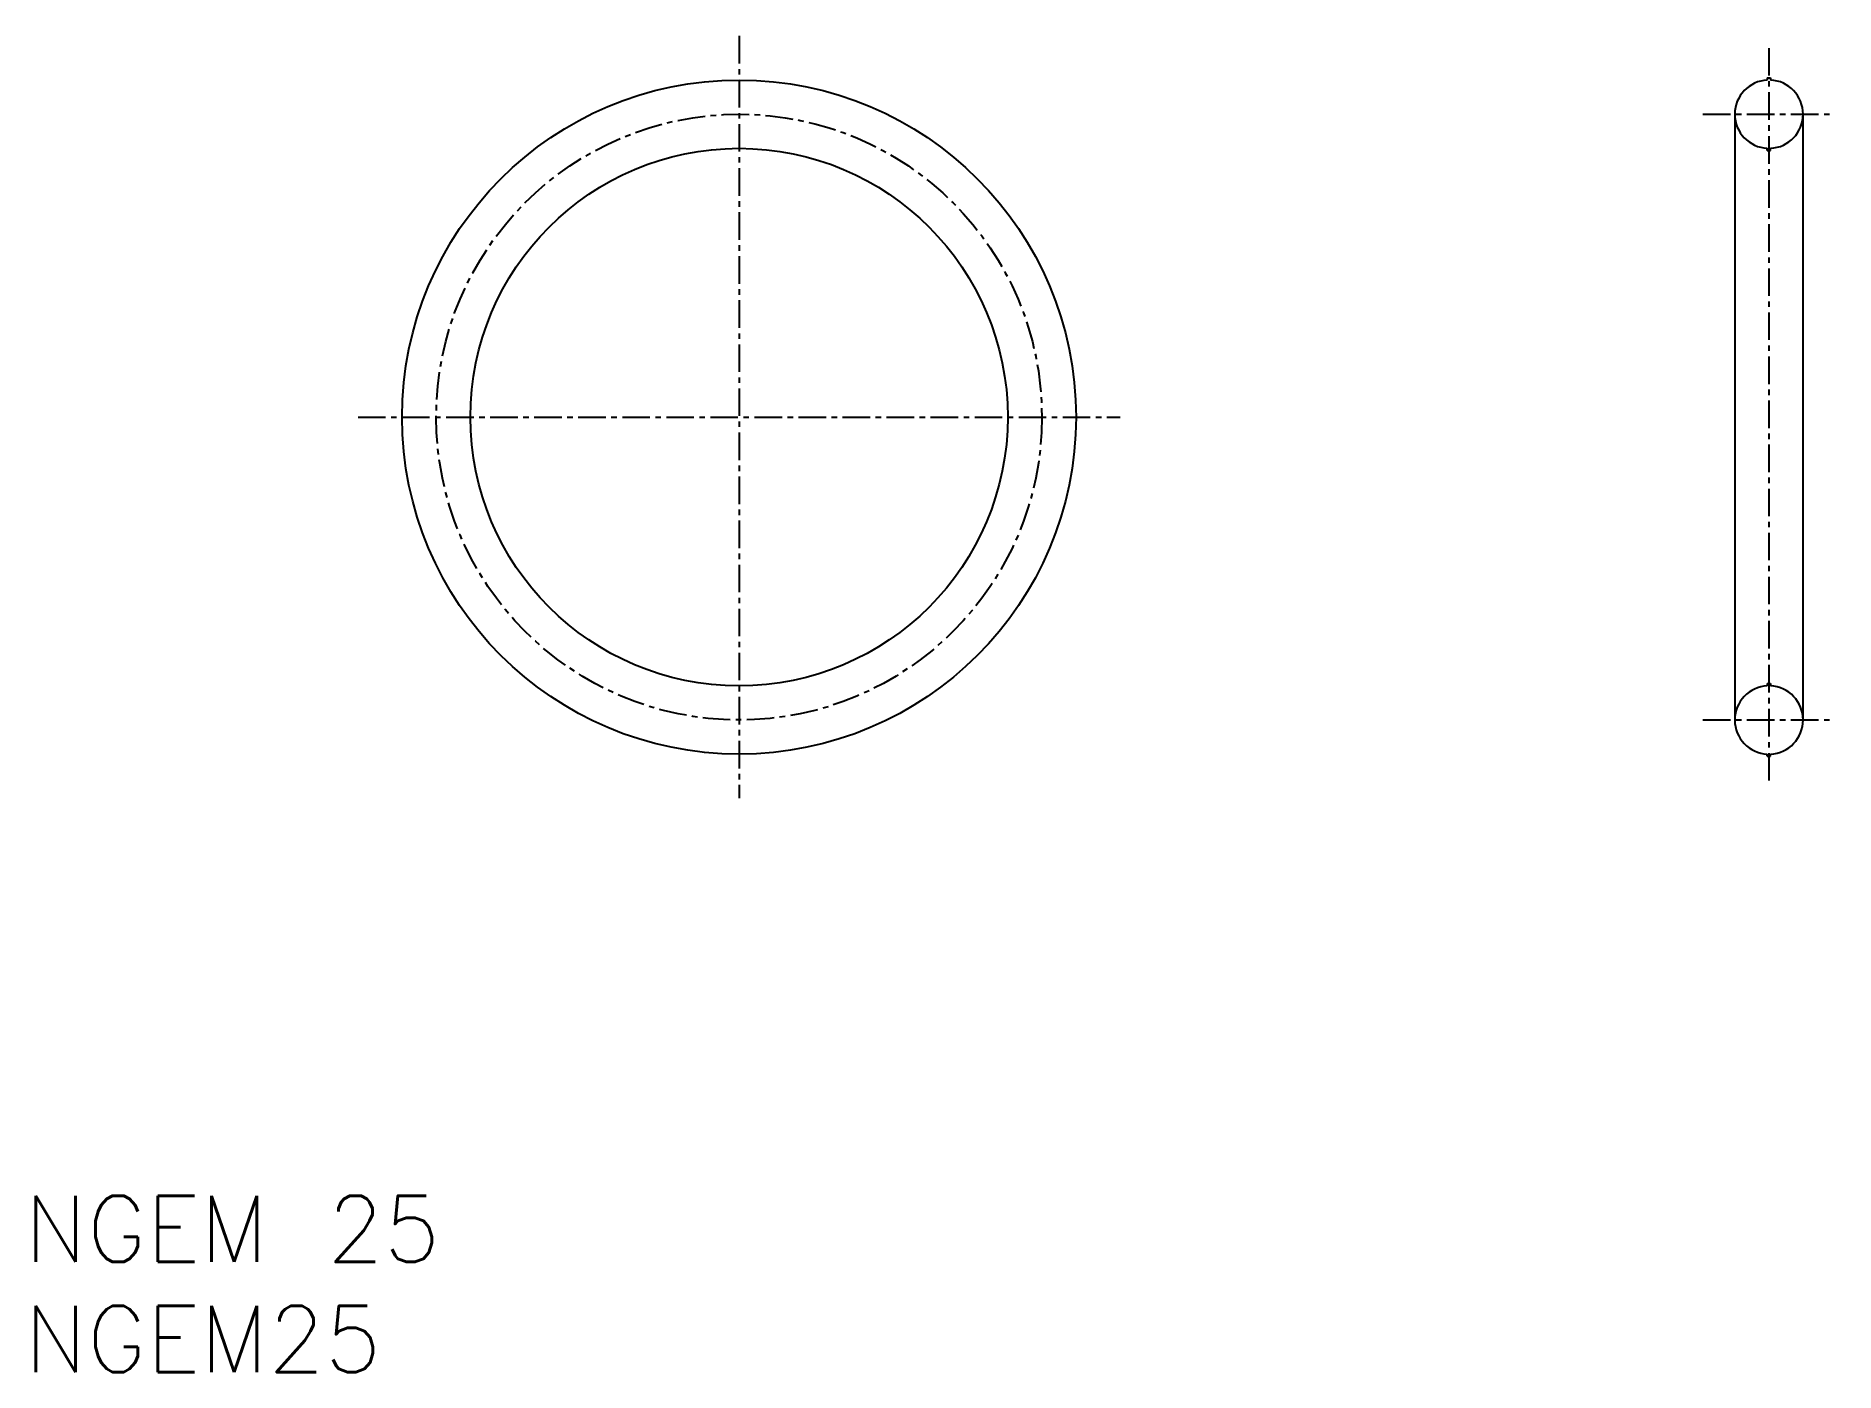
# Model space of a CAD drawing. Extents: x 0.5 to 82.2, y 0 to 60.6.
import ezdxf

# ---------------------------------------------------------------- set-up
doc = ezdxf.new("R2010")
doc.units = 0
doc.linetypes.add('CENTER', pattern=[2, 1.25, -0.25, 0.25, -0.25])
doc.layers.get('0').update_dxf_attribs({"linetype": 'CONTINUOUS'})
doc.layers.add('CENTER', color=1, linetype='CENTER')
doc.styles.get("Standard").update_dxf_attribs({"font": 'txt.shx'})

# ---------------------------------------------------------------- blocks, each defined once
blk = doc.blocks.new('*U2')
at = {"color": 7, "linetype": 'CONTINUOUS'}
blk.add_text('NGEM25', height=3, dxfattribs=at).set_placement((0, 0))
blk = doc.blocks.new('*U3')
at = {"color": 7, "linetype": 'CONTINUOUS'}
blk.add_text('NGEM 25', height=3, dxfattribs=at).set_placement((0, 5))

msp = doc.modelspace()

# ---------------------------------------------------------------- linework, layer by layer
at = {"color": 7, "linetype": 'CONTINUOUS'}
for p, q in [((79.128, 58.749), (79.128, 58.647)), ((79.128, 58.749), (79.278, 58.749)), ((79.278, 58.749), (79.278, 58.647)), ((77.653, 57.099), (77.653, 29.599)), ((80.753, 29.599), (80.753, 57.099)), ((79.128, 55.449), (79.128, 55.55)), ((79.278, 55.449), (79.278, 55.55)), ((79.128, 55.449), (79.278, 55.449)), ((79.128, 31.249), (79.278, 31.249)), ((79.128, 31.249), (79.128, 31.147)), ((79.278, 31.249), (79.278, 31.147)), ((79.128, 27.949), (79.128, 28.05)), ((79.128, 27.949), (79.278, 27.949)), ((79.278, 27.949), (79.278, 28.05))]:
    msp.add_line(p, q, dxfattribs=at)
for radius in [15.3, 12.2]:
    msp.add_circle((32.439, 43.349), radius, dxfattribs=at)
for centre, start, end in [((79.203, 57.099), 92.77346, 267.22654), ((79.203, 57.099), 272.77346, 87.22654), ((79.203, 29.599), 92.77346, 267.22654), ((79.203, 29.599), 272.77346, 87.22654)]:
    msp.add_arc(centre, 1.55, start, end, dxfattribs=at)
at = {"layer": 'CENTER', "color": 1, "linetype": 'CENTER'}
for p, q in [((32.439, 60.649), (32.439, 26.049)), ((79.203, 60.099), (79.203, 26.599)), ((76.203, 57.099), (82.203, 57.099)), ((15.139, 43.349), (49.739, 43.349)), ((76.203, 29.599), (82.203, 29.599))]:
    msp.add_line(p, q, dxfattribs=at)
msp.add_circle((32.439, 43.349), 13.75, dxfattribs=at)

# ---------------------------------------------------------------- block references
at = {"color": 7, "linetype": 'CONTINUOUS'}
for name in ['*U3', '*U2']:
    msp.add_blockref(name, (0, 0), dxfattribs=at)

doc.saveas('drawing.dxf')
